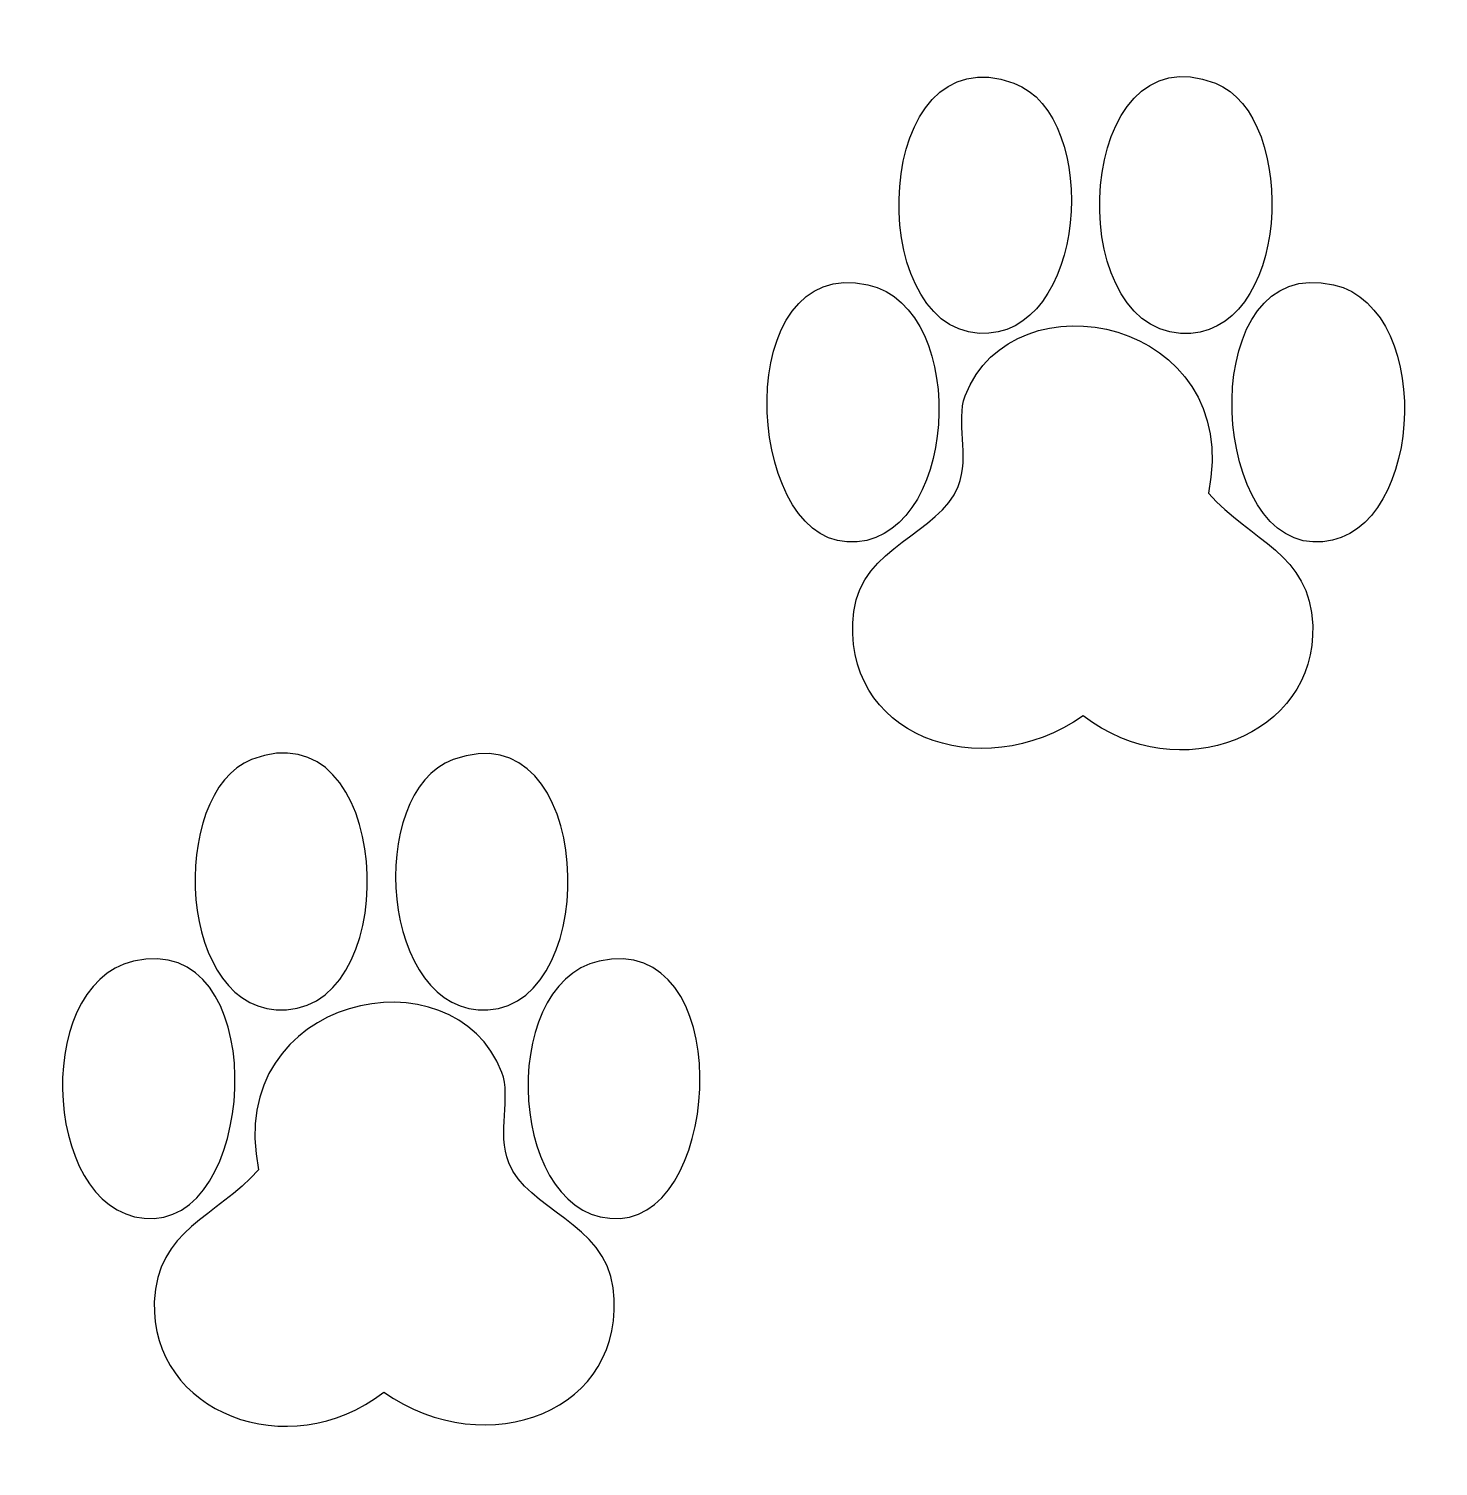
# Model space of a CAD drawing. Header units: centimetres. Extents: x -8.5 to 8.5, y -8.6 to 8.7.
import ezdxf

# ---------------------------------------------------------------- set-up
doc = ezdxf.new("R2010")
doc.units = ezdxf.units.CM
doc.header["$MEASUREMENT"] = 0
doc.layers.add('Camada 1', color=7, linetype='Continuous')

msp = doc.modelspace()

# ---------------------------------------------------------------- linework, layer by layer
at = {"layer": 'Camada 1'}
for points, knots in [([(3.38197, 8.062), (1.67427, 8.688), (1.55738, 5.11975), (2.96261, 5.04268), (2.96261, 5.04268), (4.26576, 4.97116), (4.452, 7.66975), (3.38197, 8.062)], [0, 0, 0, 0, 0.33333333, 0.33333333, 0.33333333, 0.33333333, 1, 1, 1, 1]), ([(5.81418, 8.062), (4.12786, 8.7179), (3.94519, 5.13007), (5.39489, 5.04268), (5.39489, 5.04268), (6.72921, 4.96222), (6.82946, 7.66714), (5.81418, 8.062)], [0, 0, 0, 0, 0.33333333, 0.33333333, 0.33333333, 0.33333333, 1, 1, 1, 1]), ([(1.62072, 5.62976), (-0.03425, 5.99938), (0.11818, 2.5952), (1.3691, 2.52657), (1.3691, 2.52657), (2.71199, 2.45286), (2.88564, 5.34727), (1.62072, 5.62976)], [0, 0, 0, 0, 0.33333333, 0.33333333, 0.33333333, 0.33333333, 1, 1, 1, 1]), ([(7.23997, 5.62976), (5.58527, 6.01118), (5.71319, 2.59086), (6.98835, 2.52657), (6.98835, 2.52657), (8.32552, 2.45916), (8.50327, 5.33851), (7.23997, 5.62976)], [0, 0, 0, 0, 0.33333333, 0.33333333, 0.33333333, 0.33333333, 1, 1, 1, 1]), ([(4.2207, 0.4298), (5.37164, -0.46346), (7.03388, 0.18689), (6.98835, 1.52012), (6.98835, 1.52012), (6.9588, 2.38607), (6.23712, 2.54123), (5.73039, 3.11365), (5.73039, 3.11365), (6.15571, 5.22794), (3.3643, 5.78891), (2.79489, 4.28784), (2.79489, 4.28784), (2.6799, 3.98479), (2.85746, 3.56889), (2.71102, 3.19752), (2.71102, 3.19752), (2.48824, 2.63256), (1.54931, 2.46833), (1.45298, 1.68786), (1.45298, 1.68786), (1.26885, 0.1962), (2.97877, -0.4388), (4.2207, 0.4298)], [0, 0, 0, 0, 0.14285714, 0.14285714, 0.14285714, 0.14285714, 0.28571429, 0.28571429, 0.28571429, 0.28571429, 0.42857143, 0.42857143, 0.42857143, 0.42857143, 0.57142857, 0.57142857, 0.57142857, 0.57142857, 0.71428571, 0.71428571, 0.71428571, 0.71428571, 1, 1, 1, 1]), ([(-5.81415, -0.09831), (-4.12775, 0.55757), (-3.94508, -3.03024), (-5.39481, -3.11763), (-5.39481, -3.11763), (-6.72919, -3.19806), (-6.82944, -0.49317), (-5.81415, -0.09831)], [0, 0, 0, 0, 0.33333333, 0.33333333, 0.33333333, 0.33333333, 1, 1, 1, 1]), ([(-3.38194, -0.09831), (-1.67424, 0.52767), (-1.55737, -3.04056), (-2.96258, -3.11763), (-2.96258, -3.11763), (-4.26568, -3.18912), (-4.452, -0.49055), (-3.38194, -0.09831)], [0, 0, 0, 0, 0.33333333, 0.33333333, 0.33333333, 0.33333333, 1, 1, 1, 1]), ([(-7.23994, -2.53054), (-5.58516, -2.14912), (-5.71308, -5.56944), (-6.98832, -5.63373), (-6.98832, -5.63373), (-8.32552, -5.70115), (-8.50325, -2.82177), (-7.23994, -2.53054)], [0, 0, 0, 0, 0.33333333, 0.33333333, 0.33333333, 0.33333333, 1, 1, 1, 1]), ([(-1.62067, -2.53054), (0.03427, -2.16092), (-0.11813, -5.5651), (-1.36908, -5.63373), (-1.36908, -5.63373), (-2.71197, -5.70745), (-2.88559, -2.81301), (-1.62067, -2.53054)], [0, 0, 0, 0, 0.33333333, 0.33333333, 0.33333333, 0.33333333, 1, 1, 1, 1]), ([(-4.22062, -7.73048), (-5.37156, -8.62374), (-7.03388, -7.97342), (-6.98832, -6.64018), (-6.98832, -6.64018), (-6.95877, -5.77423), (-6.23709, -5.61907), (-5.73028, -5.04662), (-5.73028, -5.04662), (-6.1557, -2.93236), (-3.36424, -2.37139), (-2.79483, -3.87245), (-2.79483, -3.87245), (-2.67984, -4.17548), (-2.8574, -4.5914), (-2.71096, -4.96275), (-2.71096, -4.96275), (-2.48818, -5.52774), (-1.54923, -5.69197), (-1.45292, -6.47244), (-1.45292, -6.47244), (-1.2688, -7.96408), (-2.97872, -8.59908), (-4.22062, -7.73048)], [0, 0, 0, 0, 0.14285714, 0.14285714, 0.14285714, 0.14285714, 0.28571429, 0.28571429, 0.28571429, 0.28571429, 0.42857143, 0.42857143, 0.42857143, 0.42857143, 0.57142857, 0.57142857, 0.57142857, 0.57142857, 0.71428571, 0.71428571, 0.71428571, 0.71428571, 1, 1, 1, 1])]:
    msp.add_open_spline(points, degree=3, knots=knots, dxfattribs=at)

doc.saveas('drawing.dxf')
